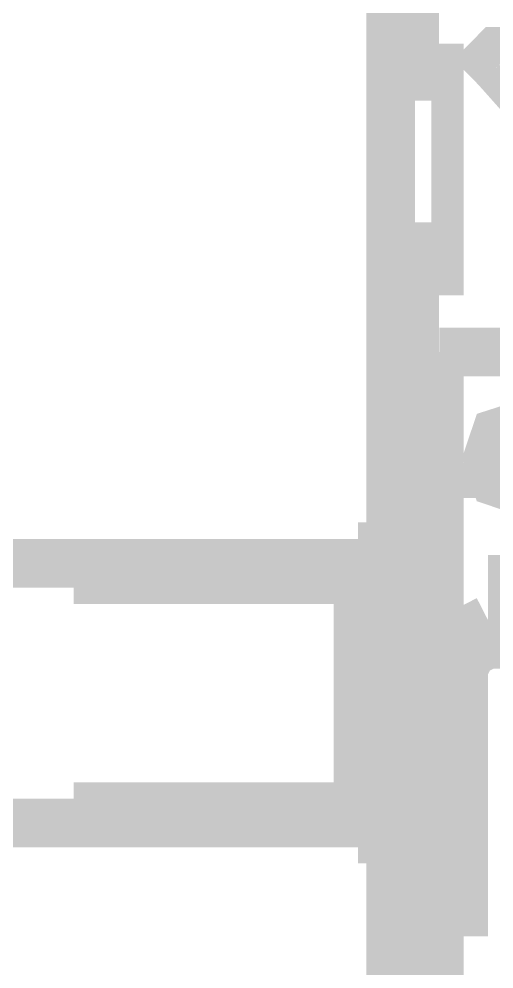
# Model space of a CAD drawing. Extents: x 0.1 to 11.6, y 0.3 to 16.2.
# Drawn here: x 8.1704 to 8.2679, y 12.57 to 12.765 of the extents above; entities that cross this region are included whole.
import ezdxf

# ---------------------------------------------------------------- set-up
doc = ezdxf.new("R2010")
doc.units = 0
doc.header["$MEASUREMENT"] = 0

msp = doc.modelspace()

# ---------------------------------------------------------------- linework, layer by layer
at = {"color": 0}
for points, const_width in [([(8.24669, 12.0933), (8.24669, 13.3834)], 0.01), ([(8.25331, 12.7483), (8.25331, 12.7983)], 0.00667), ([(8.25836, 12.7083), (8.25836, 12.76)], 0.00667), ([(8.27001, 12.7584), (8.26833, 12.7584), (8.26665, 12.7567), (8.26833, 12.755)], 0.01), ([(8.27001, 12.7584), (8.33333, 12.7584)], 0.01), ([(8.26833, 12.755), (8.28168, 12.74)], 0.01), ([(8.25331, 12.6717), (8.25331, 12.7233)], 0.00667), ([(8.25667, 12.6967), (8.25667, 12.6317)], 0.01), ([(8.31332, 12.6967), (8.25667, 12.6967)], 0.01), ([(8.28168, 12.6883), (8.26833, 12.6733)], 0.01), ([(8.25836, 12.6334), (8.25836, 12.6833)], 0.00667), ([(8.27333, 12.6816), (8.26833, 12.68), (8.26665, 12.675), (8.26833, 12.67), (8.27333, 12.6683)], 0.01), ([(8.26833, 12.6733), (8.26665, 12.6717), (8.26833, 12.6717), (8.27001, 12.67)], 0.01), ([(8.40169, 12.67), (8.27001, 12.67)], 0.01), ([(8.24669, 12.6567), (8.24001, 12.6567)], 0.01), ([(8.24001, 12.6567), (8.24001, 12.5967)], 0.01), ([(8.24669, 12.6567), (8.24669, 12.5967)], 0.01), ([(8.27165, 12.655), (8.27165, 12.6417)], 0.01), ([(8.27165, 12.655), (8.27333, 12.655)], 0.01), ([(8.24001, 12.6533), (8.02165, 12.6533)], 0.01), ([(8.27333, 12.6533), (8.27165, 12.6533)], 0.01), ([(8.24001, 12.6483), (8.18164, 12.6483)], 0.00667), ([(8.25331, 12.5967), (8.25331, 12.6467)], 0.00667), ([(8.26665, 12.6417), (8.25999, 12.6383), (8.25667, 12.6317)], 0.01), ([(8.26665, 12.6417), (8.28168, 12.6417)], 0.01), ([(8.26665, 12.6367), (8.26335, 12.635), (8.26167, 12.6317)], 0.01), ([(8.28168, 12.6367), (8.26665, 12.6367)], 0.01), ([(8.25667, 12.6317), (8.25667, 12.5767)], 0.01), ([(8.26167, 12.5767), (8.26167, 12.6317)], 0.01), ([(8.25836, 12.5583), (8.25836, 12.6083)], 0.00667), ([(8.18164, 12.605), (8.24001, 12.605)], 0.00667), ([(8.02165, 12.6), (8.24001, 12.6)], 0.01), ([(8.24669, 12.5967), (8.24001, 12.5967)], 0.01), ([(8.25667, 12.5767), (8.26167, 12.5767)], 0.01), ([(8.25667, 12.5767), (8.25667, 12.5217)], 0.01), ([(8.25331, 12.52), (8.25331, 12.5717)], 0.00667)]:
    msp.add_lwpolyline(points, dxfattribs=dict(at, const_width=const_width))

doc.saveas('drawing.dxf')
